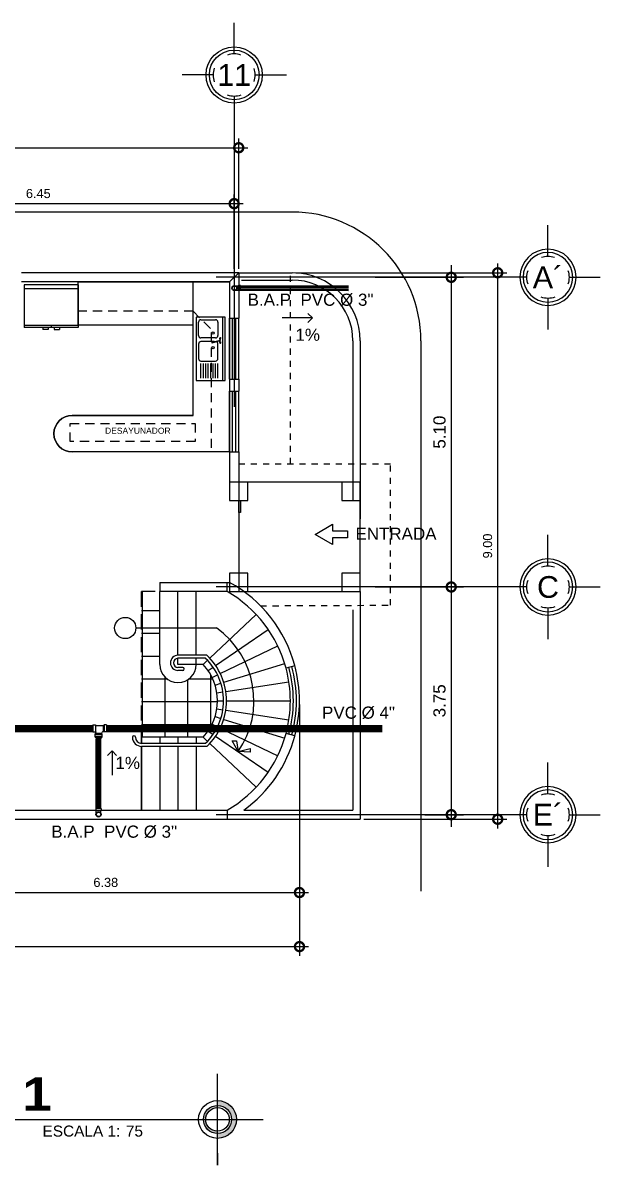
# Model space of a CAD drawing. Header units: inches. Extents: x -370 to 18, y -197 to 199.
# Drawn here: x -302.09 to -292.58, y -120.2 to -101.39 of the extents above; entities that cross this region are included whole.
import ezdxf
from ezdxf.enums import TextEntityAlignment as Align

# ---------------------------------------------------------------- set-up
doc = ezdxf.new("R2010")
doc.units = ezdxf.units.IN
doc.header["$MEASUREMENT"] = 0
doc.header["$PDMODE"] = 34
doc.header["$PDSIZE"] = 0.2
for name, pattern in [('CENTER2', [28.575, 19.05, -3.175, 3.175, -3.175]), ('DASHED', [0.75, 0.5, -0.25]), ('RAYITAS', [0.375, 0.25, -0.125])]:
    doc.linetypes.add(name, pattern=pattern)
for name, color, linetype in [('artefactos', 1, 'Continuous'), ('aux2', 194, 'Continuous'), ('DRENAJE', 1, 'Continuous'), ('MUEBLES', 7, 'Continuous'), ('SIMBOLOS', 7, 'Continuous')]:
    doc.layers.add(name, color=color, linetype=linetype)
doc.styles.add('1', font='arial.ttf')
doc.styles.add('2', font='')
doc.styles.get("Standard").update_dxf_attribs({"font": 'arial.ttf'})
doc.styles.get('2').set_extended_font_data('Arial Black')
doc.dimstyles.new('E100', dxfattribs={"dimtxt": 0.15, "dimasz": 0.15, "dimexe": 0.15, "dimexo": 0.0625, "dimgap": 0.09, "dimtad": 1, "dimzin": 0, "dimdsep": 46, "dimtxsty": 'Standard', "dimblk": 'DOTSMALL', "dimcen": 0.09, "dimdle": 0.15, "dimclrd": 1, "dimclre": 1, "dimclrt": 2, "dimazin": 0, "dimtfac": 1, "dimtofl": 0, "dimtmove": 1, "dimatfit": 1, "dimldrblk": 'OPEN90', "dimfxl": 1, "dimtolj": 1, "dimtzin": 0, "dimarcsym": 0})

# ---------------------------------------------------------------- blocks, each defined once
blk = doc.blocks.new('lp')
at = {"layer": 'artefactos', "color": 1}
for p, q in [((687.89, 606.665), (687.89, 605.365)), ((688.49, 606.665), (687.89, 606.665)), ((687.94, 606.665), (687.94, 605.365)), ((688.49, 605.365), (688.49, 606.665)), ((688.39, 606.265), (688.09, 606.265)), ((688.04, 606.215), (688.04, 605.915)), ((688.44, 605.915), (688.44, 606.215)), ((688.159, 605.892), (687.994, 605.844)), ((688.163, 605.876), (687.996, 605.835)), ((688.09, 605.79), (688.19, 605.79)), ((688.116, 605.865), (688.19, 605.865)), ((688.19, 605.865), (688.39, 605.865)), ((688.19, 605.79), (688.39, 605.79)), ((688.04, 605.465), (688.04, 605.74)), ((688.44, 605.74), (688.44, 605.465)), ((687.89, 605.365), (688.49, 605.365)), ((688.39, 605.415), (688.09, 605.415))]:
    blk.add_line(p, q, dxfattribs=at)
for centre, radius, start, end in [((688.09, 606.215), 0.05, 90, 180), ((688.39, 606.215), 0.05, 0, 90), ((687.995, 605.84), 0.00485, 105, 285), ((688.09, 605.915), 0.05, 180, 250.9242), ((688.09, 605.74), 0.05, 90, 180), ((688.161, 605.884), 0.00791, 282.4753, 107.5247), ((688.39, 605.915), 0.05, 270, 0), ((688.39, 605.74), 0.05, 0, 90), ((688.09, 605.465), 0.05, 180, 270), ((688.39, 605.465), 0.05, 270, 0)]:
    blk.add_arc(centre, radius, start, end, dxfattribs=at)
at = {"layer": 'aux2', "color": 1}
for p, q in [((688.04, 606.615), (688.04, 606.315)), ((688.04, 606.615), (688.04, 606.315)), ((688.04, 606.615), (688.04, 606.315)), ((688.04, 606.615), (688.04, 606.315)), ((688.09, 606.615), (688.09, 606.315)), ((688.14, 606.615), (688.14, 606.315)), ((688.19, 606.615), (688.19, 606.315)), ((688.24, 606.615), (688.24, 606.315)), ((688.29, 606.615), (688.29, 606.315)), ((688.34, 606.615), (688.34, 606.315)), ((688.39, 606.615), (688.39, 606.315)), ((687.988, 605.879), (687.98, 605.873)), ((687.988, 605.801), (687.98, 605.806)), ((687.991, 605.874), (687.983, 605.869)), ((687.991, 605.805), (687.983, 605.81)), ((687.984, 605.892), (687.989, 605.885)), ((687.984, 605.787), (687.989, 605.794)), ((687.988, 605.895), (687.993, 605.888)), ((687.988, 605.784), (687.993, 605.792)), ((687.997, 605.873), (688.002, 605.866)), ((687.997, 605.806), (688.002, 605.813)), ((688.007, 605.892), (687.999, 605.887)), ((688.007, 605.787), (687.999, 605.793)), ((688.001, 605.876), (688.006, 605.869)), ((688.001, 605.803), (688.006, 605.81)), ((688.01, 605.887), (688.002, 605.882)), ((688.01, 605.792), (688.002, 605.797))]:
    blk.add_line(p, q, dxfattribs=at)
for centre, radius in [((688.14, 605.99), 0.025), ((687.995, 605.88), 0.00381), ((687.995, 605.799), 0.00381), ((688.14, 605.69), 0.025)]:
    blk.add_circle(centre, radius, dxfattribs=at)
for centre, radius, start, end in [((687.982, 605.871), 0.00259, 125, 305), ((687.982, 605.808), 0.00259, 55, 235), ((687.986, 605.894), 0.00259, 35, 215), ((687.986, 605.786), 0.00259, 145, 325), ((687.984, 605.882), 0.0051, 312.2939, 27.7061), ((687.984, 605.797), 0.0051, 332.2939, 47.7061), ((687.993, 605.87), 0.0051, 42.2939, 117.7061), ((687.993, 605.809), 0.0051, 242.2939, 317.7061), ((687.997, 605.891), 0.0051, 222.2939, 297.7061), ((687.997, 605.788), 0.0051, 62.2939, 137.7061), ((688.006, 605.879), 0.0051, 132.2939, 207.7061), ((688.006, 605.801), 0.0051, 152.2939, 227.7061), ((688.004, 605.867), 0.00259, 215, 35), ((688.004, 605.812), 0.00259, 325, 145), ((688.008, 605.89), 0.00259, 305, 125), ((688.008, 605.79), 0.00259, 235, 55)]:
    blk.add_arc(centre, radius, start, end, dxfattribs=at)
blk = doc.blocks.new('A$C78C0248E')
at = {"layer": 'artefactos', "color": 2}
for p, q in [((0.244, 0.263), (-0.325, 0.263)), ((-0.325, 0.263), (-0.325, -0.186)), ((0.244, 0.263), (0.244, -0.186)), ((0.244, 0.223), (-0.325, 0.223)), ((0.244, -0.166), (-0.325, -0.166)), ((0.244, -0.186), (-0.325, -0.186)), ((-0.127, -0.186), (-0.127, -0.206)), ((-0.071, -0.206), (-0.127, -0.206)), ((-0.071, -0.186), (-0.071, -0.206)), ((-0.04, -0.166), (-0.04, -0.186)), ((-0.009, -0.186), (-0.009, -0.206)), ((-0.009, -0.206), (0.047, -0.206)), ((0.047, -0.186), (0.047, -0.206))]:
    blk.add_line(p, q, dxfattribs=at)
blk = doc.blocks.new('EJE NORTE NUEVO')
at = {"color": 8}
for p, q in [((0, 3.252), (0, 3.764)), ((-0.347, 2.905), (-0.859, 2.905)), ((0.347, 2.905), (0.859, 2.905))]:
    blk.add_line(p, q, dxfattribs=at)
at = {"color": 2, "linetype": 'CENTER2'}
blk.add_line((0, 2.558), (0, -2.558), dxfattribs=at)
at = {"color": 8}
blk.add_circle((0, 2.905), 0.463, dxfattribs=at)
at = {"color": 4}
blk.add_circle((0, 2.905), 0.409, dxfattribs=at)
at = {"color": 8}
for start, end in [(71.4161, 108.5839), (160.6993, 199.2784), (341.7694, 18.2529), (251.0526, 288.9474)]:
    blk.add_arc((0, 2.905), 0.347, start, end, dxfattribs=at)
at = {"color": 4}
blk.add_attdef('A', text='', height=0.358, dxfattribs=at).set_placement((0, 2.905), align=Align.MIDDLE_CENTER)
blk = doc.blocks.new('_DotSmall')
at = {"color": 0, "linetype": 'ByBlock', "const_width": 0.5}
blk.add_lwpolyline([(-0.0625, 0, 1), (0.0625, 0, 1)], format="xyb", close=True, dxfattribs=at)
blk = doc.blocks.new('*D471')
at = {"color": 1, "lineweight": -2, "transparency": 16777216}
for p, q in [((10.475, 9.062), (10.475, 10.288)), ((16.925, 9.062), (16.925, 10.288)), ((10.325, 10.138), (17.075, 10.138))]:
    blk.add_line(p, q, dxfattribs=at)
at = {"layer": 'DEFPOINTS', "color": 0, "transparency": 16777216}
for p in [(16.925, 10.138), (10.475, 9), (16.925, 9)]:
    blk.add_point(p, dxfattribs=at)
at = {"color": 1, "lineweight": -2, "transparency": 16777216, "xscale": 0.3, "yscale": 0.3, "zscale": 0.3, "rotation": 180}
blk.add_blockref('_DotSmall', (10.475, 10.138), dxfattribs=at)
at = {"color": 1, "lineweight": -2, "transparency": 16777216, "xscale": 0.3, "yscale": 0.3, "zscale": 0.3}
blk.add_blockref('_DotSmall', (16.925, 10.138), dxfattribs=at)
at = {"color": 2, "transparency": 16777216, "insert": (13.7, 10.304), "char_height": 0.15, "attachment_point": 5}
blk.add_mtext('\\A1;6.45', dxfattribs=at)
blk = doc.blocks.new('_Open90')
at = {"color": 0, "linetype": 'ByBlock', "lineweight": -2}
for p, q in [((0, 0), (-1, 0)), ((-0.5, 0.5), (0, 0)), ((0, 0), (-0.5, -0.5))]:
    blk.add_line(p, q, dxfattribs=at)
blk = doc.blocks.new('*D472')
at = {"color": 1, "lineweight": -2, "transparency": 16777216}
for p, q in [((0, 9.062), (0, 11.209)), ((17, 9.062), (17, 11.209)), ((-0.15, 11.059), (17.15, 11.059))]:
    blk.add_line(p, q, dxfattribs=at)
at = {"layer": 'DEFPOINTS', "color": 0, "transparency": 16777216}
for p in [(17, 11.059), (0, 9), (17, 9)]:
    blk.add_point(p, dxfattribs=at)
at = {"color": 1, "lineweight": -2, "transparency": 16777216, "xscale": 0.3, "yscale": 0.3, "zscale": 0.3, "rotation": 180}
blk.add_blockref('_DotSmall', (0, 11.059), dxfattribs=at)
at = {"color": 1, "lineweight": -2, "transparency": 16777216, "xscale": 0.3, "yscale": 0.3, "zscale": 0.3}
blk.add_blockref('_DotSmall', (17, 11.059), dxfattribs=at)
at = {"color": 2, "transparency": 16777216, "insert": (8.5, 11.226), "char_height": 0.15, "attachment_point": 5}
blk.add_mtext('\\A1;17.00', dxfattribs=at)
blk = doc.blocks.new('*D475')
at = {"color": 1, "lineweight": -2, "transparency": 16777216}
for p, q in [((18, 1.887), (18, -2.248)), ((0, -0.062), (0, -2.248)), ((-0.15, -2.098), (18.15, -2.098))]:
    blk.add_line(p, q, dxfattribs=at)
at = {"layer": 'DEFPOINTS', "color": 0, "transparency": 16777216}
for p in [(18, 1.95), (0, 0), (18, -2.098)]:
    blk.add_point(p, dxfattribs=at)
at = {"color": 1, "lineweight": -2, "transparency": 16777216, "xscale": 0.3, "yscale": 0.3, "zscale": 0.3, "rotation": 180}
blk.add_blockref('_DotSmall', (0, -2.098), dxfattribs=at)
at = {"color": 1, "lineweight": -2, "transparency": 16777216, "xscale": 0.3, "yscale": 0.3, "zscale": 0.3}
blk.add_blockref('_DotSmall', (18, -2.098), dxfattribs=at)
at = {"color": 2, "transparency": 16777216, "insert": (9, -1.931), "char_height": 0.15, "attachment_point": 5}
blk.add_mtext('\\A1;18.00', dxfattribs=at)
blk = doc.blocks.new('*D476')
at = {"color": 1, "lineweight": -2, "transparency": 16777216}
for p, q in [((11.622, -0.062), (11.622, -1.357)), ((18, -0.062), (18, -1.357)), ((11.472, -1.207), (18.15, -1.207))]:
    blk.add_line(p, q, dxfattribs=at)
at = {"layer": 'DEFPOINTS', "color": 0, "transparency": 16777216}
for p in [(11.622, 0), (18, 0), (18, -1.207)]:
    blk.add_point(p, dxfattribs=at)
at = {"color": 1, "lineweight": -2, "transparency": 16777216, "xscale": 0.3, "yscale": 0.3, "zscale": 0.3, "rotation": 180}
blk.add_blockref('_DotSmall', (11.622, -1.207), dxfattribs=at)
at = {"color": 1, "lineweight": -2, "transparency": 16777216, "xscale": 0.3, "yscale": 0.3, "zscale": 0.3}
blk.add_blockref('_DotSmall', (18, -1.207), dxfattribs=at)
at = {"color": 2, "transparency": 16777216, "insert": (14.811, -1.041), "char_height": 0.15, "attachment_point": 5}
blk.add_mtext('\\A1;6.38', dxfattribs=at)
blk = doc.blocks.new('*D140')
at = {"color": 1, "lineweight": -2, "transparency": 16777216}
for p, q in [((-221.514, 114.409), (-221.514, 108.909)), ((-222.764, 114.209), (-221.314, 114.209)), ((-222.764, 109.109), (-221.314, 109.109))]:
    blk.add_line(p, q, dxfattribs=at)
at = {"layer": 'DEFPOINTS', "color": 0, "transparency": 16777216}
for p in [(-222.827, 114.209), (-222.827, 109.109), (-221.514, 109.109)]:
    blk.add_point(p, dxfattribs=at)
at = {"color": 1, "lineweight": -2, "transparency": 16777216, "xscale": 0.3, "yscale": 0.3, "zscale": 0.3}
for p, rotation in [((-221.514, 114.209), 90), ((-221.514, 109.109), 270)]:
    blk.add_blockref('_DotSmall', p, dxfattribs=dict(at, rotation=rotation))
at = {"color": 2, "transparency": 16777216, "insert": (-221.707, 111.659), "char_height": 0.2, "attachment_point": 5, "rotation": 90}
blk.add_mtext('\\A1;5.10', dxfattribs=at)
blk = doc.blocks.new('*D141')
at = {"color": 1, "lineweight": -2, "transparency": 16777216}
for p, q in [((-221.514, 109.309), (-221.514, 105.159)), ((-222.764, 109.109), (-221.314, 109.109)), ((-221.951, 105.359), (-221.314, 105.359))]:
    blk.add_line(p, q, dxfattribs=at)
at = {"layer": 'DEFPOINTS', "color": 0, "transparency": 16777216}
for p in [(-222.827, 109.109), (-222.013, 105.359), (-221.514, 105.359)]:
    blk.add_point(p, dxfattribs=at)
at = {"color": 1, "lineweight": -2, "transparency": 16777216, "xscale": 0.3, "yscale": 0.3, "zscale": 0.3}
for p, rotation in [((-221.514, 109.109), 90), ((-221.514, 105.359), 270)]:
    blk.add_blockref('_DotSmall', p, dxfattribs=dict(at, rotation=rotation))
at = {"color": 2, "transparency": 16777216, "insert": (-221.707, 107.234), "char_height": 0.2, "attachment_point": 5, "rotation": 90}
blk.add_mtext('\\A1;3.75', dxfattribs=at)
blk = doc.blocks.new('*D477')
at = {"color": 1, "lineweight": -2, "transparency": 16777216}
for p, q in [((21.264, -0.15), (21.264, 9.15)), ((17.942, 9), (21.414, 9)), ((19.062, 0), (21.414, 0))]:
    blk.add_line(p, q, dxfattribs=at)
at = {"layer": 'DEFPOINTS', "color": 0, "transparency": 16777216}
for p in [(17.88, 9), (21.264, 9), (19, 0)]:
    blk.add_point(p, dxfattribs=at)
at = {"color": 1, "lineweight": -2, "transparency": 16777216, "xscale": 0.3, "yscale": 0.3, "zscale": 0.3}
for p, rotation in [((21.264, 9), 90), ((21.264, 0), 270)]:
    blk.add_blockref('_DotSmall', p, dxfattribs=dict(at, rotation=rotation))
at = {"color": 2, "transparency": 16777216, "insert": (21.098, 4.5), "char_height": 0.15, "attachment_point": 5, "rotation": 90}
blk.add_mtext('\\A1;9.00', dxfattribs=at)
blk = doc.blocks.new('4004CSDP')
at = {"layer": 'DRENAJE', "color": 3}
for p, q in [((-0.064, 0.15), (-0.064, 0.101)), ((0.064, 0.15), (-0.064, 0.15)), ((-0.064, 0.101), (-0.056, 0.093)), ((-0.056, 0.03), (-0.056, 0.093)), ((0.064, 0.101), (0.056, 0.093)), ((0.056, 0.03), (0.056, 0.093)), ((0.064, 0.15), (0.064, 0.101))]:
    blk.add_line(p, q, dxfattribs=at)
at = {"layer": 'DRENAJE', "color": 1}
for p, q in [((-0.064, 0.101), (0.064, 0.101)), ((0.056, 0.093), (-0.056, 0.093))]:
    blk.add_line(p, q, dxfattribs=at)
at = {"layer": 'DRENAJE', "color": 2}
for radius in [0.064, 0.0538]:
    blk.add_circle((0, 0), radius, dxfattribs=at)
blk = doc.blocks.new('A$C13FC0313')
at = {"color": 1}
for p, q in [((0.21, 0.427), (0.21, 0.171)), ((-0.128, 0.42), (0.128, 0.42)), ((-0.128, 0.097), (0.128, 0.097)), ((0.113, 0.404), (-0.113, 0.404)), ((0.113, 0.113), (-0.113, 0.113)), ((0.194, 0.186), (0.194, 0.412))]:
    blk.add_line(p, q, dxfattribs=at)
at = {"layer": 'SIMBOLOS', "color": 3}
for p, q in [((-0.128, 0.517), (-0.128, 0.42)), ((-0.128, 0.517), (0.128, 0.517)), ((0.128, 0.517), (0.128, 0.42)), ((0.21, 0.427), (0.194, 0.412)), ((0.307, 0.427), (0.21, 0.427)), ((0.307, 0.427), (0.307, 0.171)), ((-0.128, 0.42), (-0.113, 0.404)), ((-0.128, 0.097), (-0.113, 0.113)), ((-0.128, 0), (-0.128, 0.097)), ((-0.128, 0), (0.128, 0)), ((-0.113, 0.404), (-0.113, 0.113)), ((0.128, 0.42), (0.113, 0.404)), ((0.113, 0.392), (0.113, 0.404)), ((0.128, 0.097), (0.113, 0.113)), ((0.128, 0), (0.128, 0.097)), ((0.191, 0.186), (0.194, 0.186)), ((0.21, 0.171), (0.194, 0.186)), ((0.307, 0.171), (0.21, 0.171))]:
    blk.add_line(p, q, dxfattribs=at)
for centre, radius, start, end in [((0.204, 0.203), 0.21, 92.7146, 115.8306), ((0.19, 0.109), 0.0776, 89.7981, 177.1259)]:
    blk.add_arc(centre, radius, start, end, dxfattribs=at)
blk = doc.blocks.new('A$C3BCC7B92')
at = {"layer": 'SIMBOLOS', "color": 1}
for p, q in [((-0.1, 0.016), (0.1, 0.016)), ((-0.1, 0.016), (-0.1, 0)), ((0.1, 0), (-0.1, 0)), ((-0.093, 0.016), (-0.063, 0.048)), ((0.068, 0.064), (-0.068, 0.064)), ((-0.068, 0.048), (-0.068, 0.064)), ((0.068, 0.048), (-0.068, 0.048)), ((0.093, 0.016), (0.063, 0.048)), ((0.068, 0.048), (0.068, 0.064)), ((0.1, 0.016), (0.1, 0))]:
    blk.add_line(p, q, dxfattribs=at)
blk = doc.blocks.new('*U690')
h = blk.add_hatch(color=1)
h.paths.add_polyline_path([(19.532, 0), (19.572, 0, 0.414214), (19.786, -0.214), (19.786, -0.255, -0.414214)])
h.paths.add_polyline_path([(19.786, 0.255), (19.786, 0.214, 0.414214), (19.572, 0), (19.532, 0, -0.414214)])
h = blk.add_hatch(color=1)
h.paths.add_polyline_path([(19.786, 0.255), (19.786, 0.343, -0.414214), (20.129, 0), (20.041, 0, 0.414214)])
h.paths.add_polyline_path([(20.041, 0), (20.129, 0, -0.414214), (19.786, -0.343), (19.786, -0.255, 0.414214)])
at = {"color": 13}
for p, q in [((19.786, -0.83), (19.786, 0.83)), ((0, 0), (20.616, 0))]:
    blk.add_line(p, q, dxfattribs=at)
at = {"color": 5}
for p, q in [((19.786, 0.611), (19.786, 0.83)), ((0, 0), (0.218, 0)), ((20.398, 0), (20.616, 0)), ((19.786, -0.611), (19.786, -0.83))]:
    blk.add_line(p, q, dxfattribs=at)
at = {"color": 13}
for radius in [0.343, 0.255, 0.214]:
    blk.add_circle((19.786, 0), radius, dxfattribs=at)
at = {"color": 2, "linetype": 'Continuous', "style": '1'}
blk.add_text('ESCALA 1:', height=0.2, dxfattribs=at).set_placement((16.61, -0.311))
at = {"color": 1, "linetype": 'Continuous', "style": '2'}
blk.add_attdef('TITULO', (0.308, 0.162), '', height=0.6, dxfattribs=at)
at = {"color": 2, "linetype": 'Continuous', "style": '1'}
blk.add_attdef('DESCRIPCION', (0.308, -0.373), '', height=0.2, dxfattribs=at)
at = {"color": 2, "style": '1'}
blk.add_attdef('ESCALA', (18.123, -0.311), '', height=0.2, dxfattribs=at)
blk = doc.blocks.new('A$C4C712806')
at = {"transparency": 33554610}
h = blk.add_hatch(dxfattribs=at)
h.set_pattern_fill('NET', color=8, scale=3)
h.set_pattern_definition([(0, (303.63194, -49.56618), (0, 0.375), []), (90, (303.63194, -49.56618), (-0.375, 2e-17), [])])
h.paths.add_polyline_path([(15.4, 1.35), (16.413, 1.35, 0.394835), (16.413, 2.55), (16.3, 2.55, -1), (15.7, 2.55), (15.7, 3.75), (15.4, 3.75)])
at = {"color": 8}
for p, q in [((17.88, 10), (-1.877, 10)), ((17, 9), (13.422, 9)), ((16.85, 8.85), (13.422, 8.85)), ((16.25, 6.65), (16.25, 8.85)), ((16.85, 8.85), (17, 9)), ((16.85, 8.85), (16.85, 8.25)), ((17, 9), (17.88, 9)), ((17, 9), (17, 8.25)), ((17.043, 8.88), (17.88, 8.88)), ((16.85, 8.25), (17, 8.25)), ((18.88, 7.88), (18.88, 5.25)), ((19, 7.88), (19, 4.95)), ((20, 7.88), (20, -1.183)), ((16.85, 7.25), (16.85, 7.05)), ((16.85, 7.25), (17, 7.25)), ((17, 7.25), (17, 7.05)), ((16.85, 7.05), (17, 7.05)), ((16.85, 6.05), (16.85, 5.55)), ((16.85, 6.05), (17, 6.05)), ((17, 6.05), (17, 5.55)), ((15.7, 3.9), (16.85, 3.9)), ((15.7, 3.9), (15.7, 3.75)), ((16.811, 3.75), (16.811, 3.9)), ((16.811, 3.75), (15.7, 3.75)), ((15.7, 2.55), (15.7, 3.75)), ((16, 2.7), (16, 3.75)), ((16.3, 2.7), (16.3, 3.75)), ((19, 3.75), (19, 0)), ((18.88, 3.45), (18.88, 0.15)), ((16.523, 2.652), (17.289, 3.37)), ((16.619, 2.532), (17.485, 3.126)), ((16.697, 2.398), (17.642, 2.856)), ((16.475, 2.7), (16, 2.7)), ((16.455, 2.65), (16, 2.65)), ((16, 2.55), (16, 2.65)), ((16.3, 2.55), (16.3, 2.65)), ((16.413, 2.55), (16, 2.55)), ((16.079, 2.5), (16, 2.5)), ((16.079, 2.45), (16, 2.45)), ((16.413, 2.55), (16.486, 2.618)), ((16.496, 2.447), (16.578, 2.504)), ((16.754, 2.255), (17.757, 2.566)), ((17.923, 2.529), (17.779, 2.49)), ((16.562, 2.333), (16.652, 2.377)), ((16.788, 2.104), (17.827, 2.261)), ((16.611, 2.21), (16.706, 2.24)), ((16.64, 2.082), (16.739, 2.097)), ((16.65, 1.95), (16.75, 1.95)), ((16.8, 1.95), (17.85, 1.95)), ((16.64, 1.818), (16.739, 1.803)), ((16.788, 1.796), (17.827, 1.639)), ((16.562, 1.567), (16.652, 1.523)), ((16.611, 1.69), (16.706, 1.66)), ((16.754, 1.645), (17.757, 1.334)), ((15.3, 1.35), (15.3, 1.35)), ((16.413, 1.35), (15.4, 1.35)), ((15.4, 1.35), (15.4, 1.25)), ((15.7, 1.35), (15.7, 1.25)), ((16, 1.35), (16, 1.25)), ((16.3, 1.35), (16.3, 1.25)), ((16.413, 1.35), (16.486, 1.282)), ((16.496, 1.453), (16.578, 1.396)), ((16.619, 1.368), (17.485, 0.774)), ((16.697, 1.502), (17.642, 1.044)), ((17.923, 1.371), (17.779, 1.41)), ((16.455, 1.25), (15.4, 1.25)), ((16.475, 1.2), (15.4, 1.2)), ((15.4, 1.2), (15.4, 0.15)), ((15.4, 0.15), (15.4, 1.2)), ((15.7, 1.2), (15.7, 0.15)), ((16, 1.2), (16, 0.15)), ((16.3, 1.2), (16.3, 0.15)), ((16.523, 1.248), (17.289, 0.53)), ((0, 0), (19, 0)), ((11.697, 0.15), (16.811, 0.15)), ((16.811, 0.15), (16.811, 0)), ((17.085, 0.15), (18.88, 0.15))]:
    blk.add_line(p, q, dxfattribs=at)
at = {"color": 8, "linetype": 'RAYITAS', "ltscale": 0.3}
blk.add_line((17.85, 5.85), (17.85, 8.994), dxfattribs=at)
at = {"color": 8, "linetype": 'DASHED', "ltscale": 0.3}
for p, q in [((16.25, 8.366), (14.357, 8.366)), ((16.25, 8.366), (16.55, 8.066)), ((16.55, 6.116), (16.55, 8.066))]:
    blk.add_line(p, q, dxfattribs=at)
at = {"color": 1}
for p, q in [((16.85, 7.25), (16.85, 8.25)), ((17, 7.25), (17, 8.25)), ((16.85, 6.05), (16.85, 7.05)), ((17, 6.05), (17, 7.05))]:
    blk.add_line(p, q, dxfattribs=at)
at = {"color": 2}
for p, q in [((16.9, 7.25), (16.9, 8.25)), ((16.95, 7.25), (16.95, 8.25)), ((16.9, 6.05), (16.9, 7.05)), ((16.95, 6.05), (16.95, 7.05))]:
    blk.add_line(p, q, dxfattribs=at)
at = {"color": 8, "linetype": 'DASHED', "ltscale": 0.5}
for p in [(15.4, 1.25), (16, 3.75)]:
    blk.add_line(p, (15.4, 3.75), dxfattribs=at)
at = {"color": 8}
blk.add_lwpolyline([(16.85, 6.05), (14.257, 6.05, -1), (14.257, 6.65), (16.25, 6.65), (16.25, 8.137), (14.357, 8.137), (14.357, 8.85), (16.846, 8.85), (16.85, 6.05)], format="xyb", dxfattribs=at)
at = {"color": 8, "linetype": 'RAYITAS', "ltscale": 0.3}
blk.add_lwpolyline([(17.358, 3.516), (17.358, 3.516), (19.5, 3.525), (19.5, 5.85), (17, 5.85), (17, 5.85)], dxfattribs=at)
at = {"color": 8}
for points in [[(19, 5.55), (17, 5.55), (17, 3.75), (19, 3.75)], [(17, 5.25), (17.031, 5.25), (17.031, 5.05), (17, 5.05)]]:
    blk.add_lwpolyline(points, close=True, dxfattribs=at)
for points in [[(15.306, 3.15), (16.635, 3.15)], [(16.99, 1.113), (16.894, 1.29), (16.962, 1.29), (16.99, 1.113), (17.188, 1.163), (17.188, 1.107), (16.99, 1.113)]]:
    blk.add_lwpolyline(points, dxfattribs=at)
blk.add_circle((15.131, 3.15), 0.175, dxfattribs=at)
for centre, radius, start, end in [((17.88, 7.88), 2.12, 0, 90), ((17.88, 7.88), 1.12, 0, 90), ((17.88, 7.88), 1, 0, 90), ((15.772, 1.95), 2.228, 15.0705, 61.0594), ((15.772, 1.95), 2.078, 15.0705, 60.0096), ((15.772, 1.95), 1.478, 325.5266, 54.2687), ((16, 2.575), 0.125, 90, 270), ((16, 2.575), 0.075, 90, 270), ((15.772, 1.95), 0.978, 314.3113, 45.6887), ((15.772, 1.95), 1.028, 313.165, 46.835), ((16, 2.55), 0.3, 180, 0), ((16.079, 2.475), 0.025, 270, 90), ((15.772, 1.95), 0.878, 316.9083, 43.0917), ((15.275, 1.35), 0.025, 0, 180), ((15.4, 1.35), 0.15, 180, 270), ((15.4, 1.35), 0.1, 180, 270), ((15.772, 1.95), 2.078, 299.9904, 344.9295), ((15.772, 1.95), 2.228, 306.118, 344.9295)]:
    blk.add_arc(centre, radius, start, end, dxfattribs=at)
at = {"color": 1}
for radius in [2.078, 2.228]:
    blk.add_arc((15.772, 1.95), radius, 344.9295, 15.0705, dxfattribs=at)
at = {"color": 2}
for radius in [2.128, 2.178]:
    blk.add_arc((15.772, 1.95), radius, 344.9295, 15.0705, dxfattribs=at)
at = {"layer": 'MUEBLES', "color": 8}
for p, q in [((16.25, 6.65), (14.257, 6.65)), ((16.85, 6.05), (14.257, 6.05))]:
    blk.add_line(p, q, dxfattribs=at)
at = {"layer": 'MUEBLES', "color": 8, "linetype": 'DASHED', "ltscale": 0.3}
blk.add_lwpolyline([(16.285, 6.517), (16.285, 6.22), (14.224, 6.22), (14.224, 6.517)], close=True, dxfattribs=at)
at = {"layer": 'MUEBLES', "color": 8}
for points in [[(16.85, 5.25), (17.15, 5.25), (17.15, 5.55), (16.85, 5.55)], [(18.7, 5.25), (19, 5.25), (19, 5.55), (18.7, 5.55)], [(16.85, 3.75), (17.15, 3.75), (17.15, 4.05), (16.85, 4.05)], [(18.7, 3.75), (19, 3.75), (19, 4.05), (18.7, 4.05)]]:
    blk.add_lwpolyline(points, close=True, dxfattribs=at)
blk.add_lwpolyline([(18.544, 4.749), (18.792, 4.749), (18.792, 4.635), (18.544, 4.635), (18.544, 4.527), (18.259, 4.692), (18.544, 4.857), (18.544, 4.749)], dxfattribs=at)
blk.add_arc((14.257, 6.35), 0.3, 90, 270, dxfattribs=at)
blk.add_blockref('EJE NORTE NUEVO', (16.925, 9.352)).add_auto_attribs({'A': '11'})
ref = blk.add_blockref('EJE NORTE NUEVO', (19.187, 8.925), dxfattribs=dict(xscale=-1, rotation=270))
ref.add_attrib('A', 'A´', dxfattribs={"color": 4, "height": 0.3581}).set_placement((22.092, 8.925), align=Align.MIDDLE_CENTER)
ref = blk.add_blockref('EJE NORTE NUEVO', (19.187, 3.825), dxfattribs=dict(xscale=-1, rotation=270))
ref.add_attrib('A', 'C', dxfattribs={"color": 4, "height": 0.358}).set_placement((22.092, 3.825), align=Align.MIDDLE_CENTER)
ref = blk.add_blockref('EJE NORTE NUEVO', (19.187, 0.075), dxfattribs=dict(xscale=-1, rotation=270))
ref.add_attrib('A', 'E´', dxfattribs={"color": 4, "height": 0.3581}).set_placement((22.092, 0.075), align=Align.MIDDLE_CENTER)
at = {"layer": 'MUEBLES', "color": 8, "xscale": 1.56056294117736, "yscale": 1.56056294117736, "zscale": 1.56056294117736}
blk.add_blockref('A$C78C0248E', (13.975, 8.389), dxfattribs=at)
at = {"layer": 'MUEBLES', "color": 8, "xscale": 0.8000000000000114, "yscale": 0.8000000000000114, "zscale": 0.8000000000000114, "rotation": 180}
blk.add_blockref('lp', (567.09, 492.558), dxfattribs=at)
at = {"color": 8, "insert": (18.922, 4.802), "char_height": 0.2, "attachment_point": 1}
blk.add_mtext('ENTRADA', dxfattribs=at)
at = {"layer": 'MUEBLES', "color": 8, "insert": (15.878, 6.347), "char_height": 0.1, "attachment_point": 9}
blk.add_mtext('DESAYUNADOR', dxfattribs=at)
at = {"color": 8}
for base, p1, p2, picture, middle in [((17, 11.059), (0, 9), (17, 9), '*D472', (8.5, 11.226)), ((16.925, 10.138), (10.475, 9), (16.925, 9), '*D471', (13.7, 10.304)), ((18, -2.098), (0, 0), (18, 1.95), '*D475', (9, -1.931)), ((18, -1.207), (11.622, 0), (18, 0), '*D476', (14.811, -1.041))]:
    dim = blk.add_linear_dim(base=base, p1=p1, p2=p2, dimstyle='E100', dxfattribs=at)
    dim.commit()
    dim.dimension.update_dxf_attribs({"geometry": picture, "text_midpoint": middle})
dim = blk.add_linear_dim(base=(21.264, 9), p1=(19, 0), p2=(17.88, 9), angle=90, dimstyle='E100')
dim.commit()
dim.dimension.update_dxf_attribs({"geometry": '*D477', "text_midpoint": (21.098, 4.5)})
for base, p1, p2, picture, middle in [((20.499, 3.825), (19.187, 8.925), (19.187, 3.825), '*D140', (20.307, 6.375)), ((20.499, 0.075), (19.187, 3.825), (20, 0.075), '*D141', (20.307, 1.95))]:
    dim = blk.add_linear_dim(base=base, p1=p1, p2=p2, angle=90, dimstyle='E100')
    dim.commit()
    dim.dimension.update_dxf_attribs({"geometry": picture, "text_midpoint": middle, "insert": (242.013, -105.284)})

msp = doc.modelspace()

# ---------------------------------------------------------------- linework, layer by layer
at = {"color": 2}
for p, q in [((-298.50227, -105.71752), (-296.72156, -105.71764)), ((-298.50228, -105.79252), (-296.72157, -105.79264)), ((-305.48359, -112.95724), (-300.93492, -112.95724)), ((-305.48359, -113.05724), (-300.93492, -113.05724)), ((-300.70598, -112.95724), (-296.16715, -112.95724)), ((-300.70598, -113.05724), (-296.16715, -113.05724)), ((-300.87602, -114.32442), (-300.87602, -113.17961)), ((-300.80102, -114.32442), (-300.80102, -113.17961))]:
    msp.add_line(p, q, dxfattribs=at)
at = {"color": 8}
for p, q in [((-298.50227, -105.72002), (-296.72156, -105.72014)), ((-298.50228, -105.74302), (-296.72157, -105.74314)), ((-298.50228, -105.76702), (-296.72157, -105.76714)), ((-298.50228, -105.78002), (-296.72157, -105.78014)), ((-298.50228, -105.79002), (-296.72157, -105.79014)), ((-298.50227, -105.73002), (-296.72156, -105.73014)), ((-305.48359, -112.96724), (-300.93492, -112.96724)), ((-305.48359, -112.98724), (-300.93492, -112.98724)), ((-305.48359, -112.99724), (-300.93492, -112.99724)), ((-305.48359, -113.01724), (-300.93492, -113.01724)), ((-305.48359, -113.02724), (-300.93492, -113.02724)), ((-305.48359, -113.04724), (-300.93492, -113.04724)), ((-300.70598, -112.96724), (-296.16715, -112.96724)), ((-300.70598, -112.98724), (-296.16715, -112.98724)), ((-300.70598, -112.99724), (-296.16715, -112.99724)), ((-300.70598, -113.01724), (-296.16715, -113.01724)), ((-300.70598, -113.02724), (-296.16715, -113.02724)), ((-300.70598, -113.04724), (-296.16715, -113.04724)), ((-300.87352, -114.32442), (-300.87352, -113.17961)), ((-300.86352, -114.32442), (-300.86352, -113.17961)), ((-300.85052, -114.32442), (-300.85052, -113.17961)), ((-300.82652, -114.32442), (-300.82652, -113.17961)), ((-300.81352, -114.32442), (-300.81352, -113.17961)), ((-300.80352, -114.32442), (-300.80352, -113.17961))]:
    msp.add_line(p, q, dxfattribs=at)

# ---------------------------------------------------------------- block references
msp.add_blockref('A$C4C712806', (-315.5309, -114.50308))
for name, p, xscale, yscale, zscale, rotation in [('4004CSDP', (-298.60167, -105.75501), 0.6640624999999608, 0.6640624999999608, 0.6640624999999608, 270), ('A$C13FC0313', (-300.70598, -113.00724), -0.4427083333332652, 0.4427083333332652, 0.4427083333332652, 90), ('A$C3BCC7B92', (-300.83852, -113.14324), -0.5681818181815445, 0.5681818181815445, 0.5681818181815445, 180)]:
    msp.add_blockref(name, p, dxfattribs=dict(xscale=xscale, yscale=yscale, zscale=zscale, rotation=rotation))
at = {"xscale": 0.6640624999999608, "yscale": 0.6640624999999608, "zscale": 0.6640624999999608}
msp.add_blockref('4004CSDP', (-300.83852, -114.42382), dxfattribs=at)
at = {"xscale": 0.9073029058261515, "yscale": 0.9073029058261515, "zscale": 0.9073029058261515}
msp.add_blockref('*U690', (-316.83218, -119.44728), dxfattribs=at).add_auto_attribs({'TITULO': 'PLANTA DE INST. PLUVIAL NIVEL 1', 'DESCRIPCION': 'VIVIENDA UNIFAMILIAR 2 NIVELES', 'ESCALA': '75'})

# ---------------------------------------------------------------- texts
at = {"color": 2, "char_height": 0.2, "attachment_point": 1}
for s, insert in [('B.A.P  PVC %%C 3"', (-298.38383, -105.84707)), ('1%', (-297.59762, -106.42419)), ('PVC %%C 4"', (-297.15951, -112.64746)), ('1%', (-300.56082, -113.47501)), ('B.A.P  PVC %%C 3"', (-301.61721, -114.60732))]:
    msp.add_mtext(s, dxfattribs=dict(at, insert=insert))

# ---------------------------------------------------------------- leaders
for points in [[(-297.31581, -106.2469), (-297.81692, -106.2469)], [(-300.61689, -113.37762), (-300.61689, -113.77515)]]:
    msp.add_leader(points, dimstyle='E100', override={"dimgap": 0.09, "dimtad": 0, "dimlfac": 0.1})

doc.saveas('drawing.dxf')
